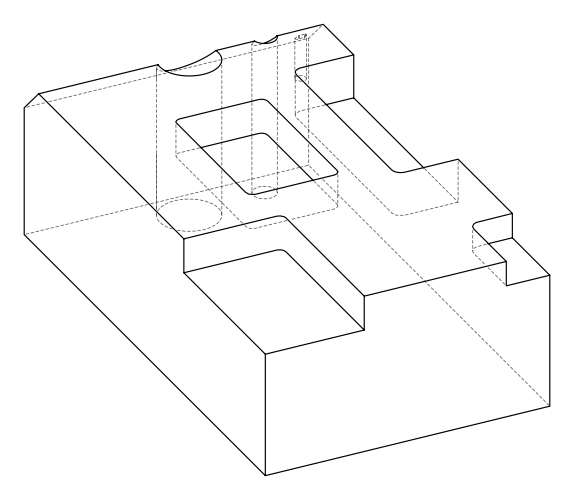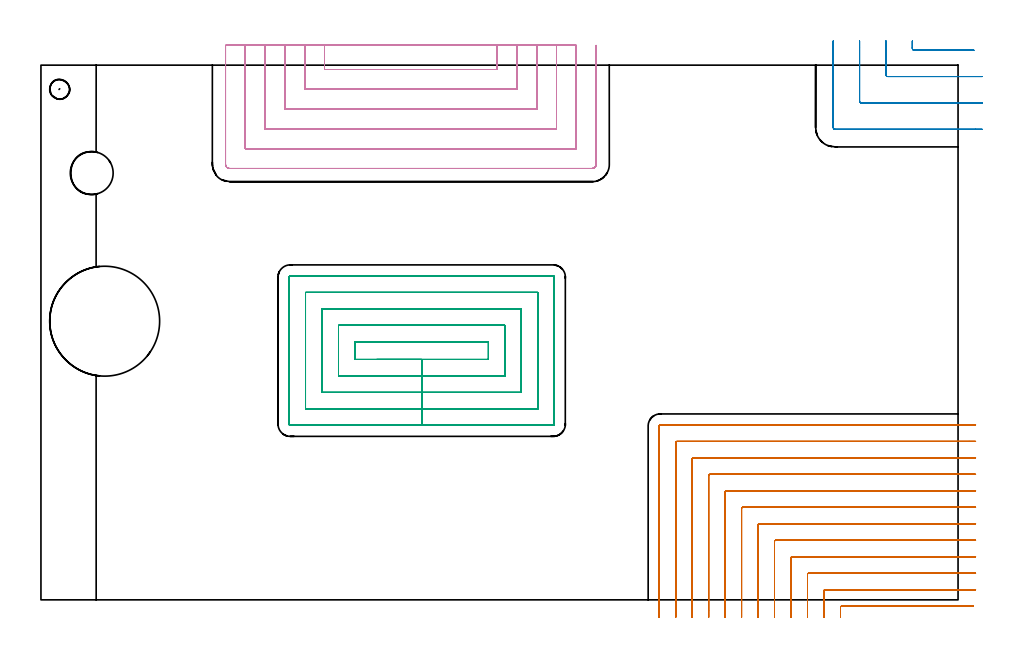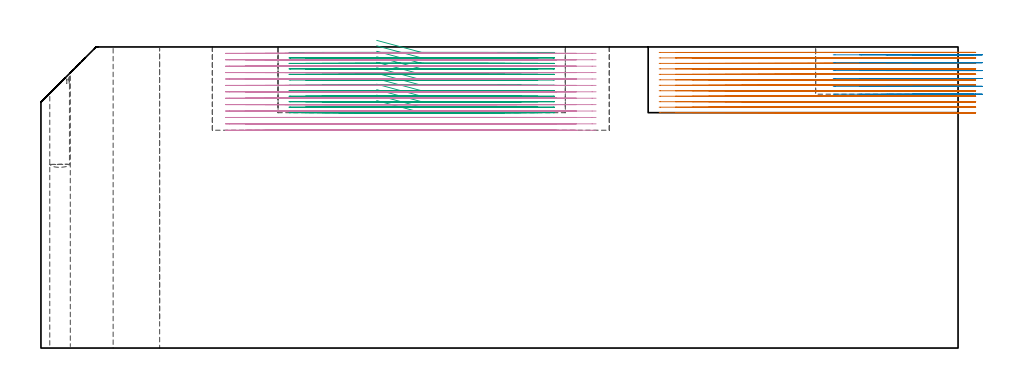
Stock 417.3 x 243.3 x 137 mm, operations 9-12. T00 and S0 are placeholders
(PLAN: 12 operations, 10 tool changes, 164.7 min)
(1 SPOT_DRILL | STEP1HOLE_1 | NXT0321_9005460120000 | 0.05 min | 183 mm3)
(2 SPOT_DRILL_1 | STEP1POCKET | NXT0321_9005460120000 | 0.03 min | 1251 mm3)
(3 INDEXABLE_INSERT_DRILL_THROUGH_HOLE_FROM_SOLID | STEP1HOLE | NXT0302_038 | 0.57 min | 268905 mm3)
(4 DRILL_BLIND_HOLE_INTO_CENTER | STEP1HOLE_1 | UGT0301_198 | 0.06 min | 400 mm3)
(5 GUN_DRILL_THROUGH_HOLE | STEP1HOLE_1 | UGT0307_003 | 0.65 min | 4819 mm3)
(6 SPADE_DRILL_TO_ENLARGE_THROUGH_HOLE | STEP1HOLE_1 | UGT0306_010 | 0.58 min | 35462 mm3)
(7 DRILL_BLIND_HOLE_INTO_CENTER_1 | STEP1POCKET | NXT0301_061 | 0.18 min | 2685 mm3)
(8 AREA_MILL | FG_CHAMFER_SURFACE | UGT0205_001 | 16.1 min | 67158 mm3)
(9 MILL_CORNER_NOTCH_RECTANGULAR | CORNER_NOTCH_RECTANGULAR | NXT0201_013 | Follow Part, ap 2.5, ae 75% | 46.97 min | 356461 mm3)
(10 MILL_CORNER_NOTCH_RECTANGULAR_1 | CORNER_NOTCH_RECTANGULAR_1 | UGT0201_010 | Follow Part, ap 4, ae 75% | 3.92 min | 51489 mm3)
(11 MILL_RECTANGULAR_POCKET | POCKET_RECTANGULAR_STRAIGHT | NXT0201_013 | Follow Part, ap 2.5, ae 75% | 32.68 min | 304097 mm3)
(12 MILL_SLOT | SLOT_PARTIAL_RECTANGULAR | NXT0201_011 | Follow Part, ap 3, ae 75% | 62.92 min | 361839 mm3)
(TOOL NXT0321_9005460120000 | NC Spot Drill, 142deg, 12mm, Carbide, Uncoated | D12 PA142 FL30 Z2)
(TOOL NXT0302_038 | Index. Insert Drill 50mm [880-D5000L50-04] | D50 PA176 FL200 Z2)
(TOOL UGT0301_198 | Twist Drill 7.9 mm | D7.9 PA118 FL73 Z2)
(TOOL UGT0307_003 | Gun Drill 7 mm | D7 PA130 FL24 Z1)
(TOOL UGT0306_010 | Spade Drill 19.5mm | D19.5 PA132 FL10 Z2)
(TOOL NXT0301_061 | Carbide Drill 9mm [860.1-0900-027A1-MM 2214] | D9 PA140 FL47 Z2)
(TOOL UGT0205_001 | Chamfer Mill 20 x 3 x 45 deg. | D20 FL50 Z2)
(TOOL NXT0201_013 | ENDMILL 10mm | D10 FL30 Z4)
(TOOL UGT0201_010 | End Mill 16 mm | D16 FL22 Z2)
(TOOL NXT0201_011 | ENDMILL 12mm [2P460-1200-NA 1630] | D12 FL38 Z6)
(OP 9 MILL_CORNER_NOTCH_RECTANGULAR)
G17 G21 G94 G90
T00 M6
G54
G17 G0 G90 X424.373 Y-2.9 S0 M3
G43 Z147.001 H0
Z134.509
G94 G1 X421.373 F250.
X364.294 F500.
G3 X363.8 Y-3.394 R0.5
G1 Y-5.
Y-8. F250.
G0 Z147.001
X425.3 Y4.6
Z134.509
G1 X422.3
X356.794 F500.
G3 X356.3 Y4.106 R0.5
G1 Y-5.
Y-8. F250.
G0 Z147.001
X425.3 Y12.1
Z134.509
G1 X422.3
X349.294 F500.
G3 X348.8 Y11.606 R0.5
G1 Y-5.
Y-8. F250.
G0 Z147.001
X425.3 Y19.6
Z134.509
G1 X422.3
X341.795 F500.
G3 X341.3 Y19.105 R0.5
G1 Y-5.
Y-8. F250.
G0 Z147.001
X425.3 Y27.1
Z134.509
G1 X422.3
X334.295 F500.
G3 X333.8 Y26.605 R0.5
G1 Y-5.
Y-8. F250.
G0 Z147.001
X425.3 Y34.6
Z134.509
G1 X422.3
X326.795 F500.
G3 X326.3 Y34.105 R0.5
G1 Y-5.
Y-8. F250.
G0 Z147.001
X425.3 Y42.1
Z134.509
G1 X422.3
X319.296 F500.
G3 X318.8 Y41.604 R0.5
G1 Y-5.
Y-8. F250.
G0 Z147.001
X425.3 Y49.6
Z134.509
G1 X422.3
X311.796 F500.
G3 X311.3 Y49.104 R0.5
G1 Y-5.
Y-8. F250.
G0 Z147.001
X425.3 Y57.1
Z134.509
G1 X422.3
X304.296 F500.
G3 X303.8 Y56.604 R0.5
G1 Y-5.
Y-8. F250.
G0 Z147.001
X425.3 Y64.6
Z134.509
G1 X422.3
X296.796 F500.
G3 X296.3 Y64.104 R0.5
G1 Y-5.
Y-8. F250.
G0 Z147.001
X425.3 Y72.1
Z134.509
G1 X422.3
X289.296 F500.
G3 X288.8 Y71.604 R0.5
G1 Y-5.
Y-8. F250.
G0 Z147.001
X425.3 Y79.6
Z134.509
G1 X422.3
X281.797 F500.
G3 X281.3 Y79.103 R0.5
G1 Y-5.
Y-8. F250.
G0 Z147.001
X424.373 Y-2.9
Z132.017
G1 X421.373
X364.294 F500.
G3 X363.8 Y-3.394 R0.5
G1 Y-5.
Y-8. F250.
G0 Z147.001
X425.3 Y4.6
Z132.017
G1 X422.3
X356.794 F500.
G3 X356.3 Y4.106 R0.5
G1 Y-5.
Y-8. F250.
G0 Z147.001
X425.3 Y12.1
Z132.017
G1 X422.3
X349.295 F500.
G3 X348.8 Y11.606 R0.5
G1 Y-5.
Y-8. F250.
G0 Z147.001
X425.3 Y19.6
Z132.017
G1 X422.3
X341.795 F500.
G3 X341.3 Y19.105 R0.5
G1 Y-5.
Y-8. F250.
G0 Z147.001
X425.3 Y27.1
Z132.017
G1 X422.3
X334.295 F500.
G3 X333.8 Y26.605 R0.5
G1 Y-5.
Y-8. F250.
G0 Z147.001
X425.3 Y34.6
Z132.017
G1 X422.3
X326.795 F500.
G3 X326.3 Y34.105 R0.5
G1 Y-5.
Y-8. F250.
G0 Z147.001
X425.3 Y42.1
Z132.017
G1 X422.3
X319.296 F500.
G3 X318.8 Y41.604 R0.5
G1 Y-5.
Y-8. F250.
G0 Z147.001
X425.3 Y49.6
Z132.017
G1 X422.3
X311.796 F500.
G3 X311.3 Y49.104 R0.5
G1 Y-5.
Y-8. F250.
G0 Z147.001
X425.3 Y57.1
Z132.017
G1 X422.3
X304.296 F500.
G3 X303.8 Y56.604 R0.5
G1 Y-5.
Y-8. F250.
G0 Z147.001
X425.3 Y64.6
Z132.017
G1 X422.3
X296.796 F500.
G3 X296.3 Y64.104 R0.5
G1 Y-5.
Y-8. F250.
G0 Z147.001
X425.3 Y72.1
Z132.017
G1 X422.3
X289.297 F500.
G3 X288.8 Y71.603 R0.5
G1 Y-5.
Y-8. F250.
G0 Z147.001
X425.3 Y79.6
Z132.017
G1 X422.3
X281.797 F500.
G3 X281.3 Y79.103 R0.5
G1 Y-5.
Y-8. F250.
G0 Z147.001
X424.373 Y-2.9
Z129.526
G1 X421.373
X364.294 F500.
G3 X363.8 Y-3.394 R0.5
G1 Y-5.
Y-8. F250.
G0 Z147.001
X425.3 Y4.6
Z129.526
G1 X422.3
X356.794 F500.
G3 X356.3 Y4.106 R0.5
G1 Y-5.
Y-8. F250.
G0 Z147.001
X425.3 Y12.1
Z129.526
G1 X422.3
X349.295 F500.
G3 X348.8 Y11.605 R0.5
G1 Y-5.
Y-8. F250.
G0 Z147.001
X425.3 Y19.6
Z129.526
G1 X422.3
X341.795 F500.
G3 X341.3 Y19.105 R0.5
G1 Y-5.
Y-8. F250.
G0 Z147.001
X425.3 Y27.1
Z129.526
G1 X422.3
X334.295 F500.
G3 X333.8 Y26.605 R0.5
G1 Y-5.
Y-8. F250.
G0 Z147.001
X425.3 Y34.6
Z129.526
G1 X422.3
X326.795 F500.
G3 X326.3 Y34.105 R0.5
G1 Y-5.
Y-8. F250.
G0 Z147.001
X425.3 Y42.1
Z129.526
G1 X422.3
X319.296 F500.
G3 X318.8 Y41.604 R0.5
G1 Y-5.
Y-8. F250.
G0 Z147.001
X425.3 Y49.6
Z129.526
G1 X422.3
X311.796 F500.
G3 X311.3 Y49.104 R0.5
G1 Y-5.
Y-8. F250.
G0 Z147.001
X425.3 Y57.1
Z129.526
G1 X422.3
X304.296 F500.
G3 X303.8 Y56.604 R0.5
G1 Y-5.
Y-8. F250.
G0 Z147.001
X425.3 Y64.6
Z129.526
G1 X422.3
X296.796 F500.
G3 X296.3 Y64.104 R0.5
G1 Y-5.
Y-8. F250.
G0 Z147.001
X425.3 Y72.1
Z129.526
G1 X422.3
X289.297 F500.
G3 X288.8 Y71.603 R0.5
G1 Y-5.
Y-8. F250.
G0 Z147.001
X425.3 Y79.6
Z129.526
G1 X422.3
X281.797 F500.
G3 X281.3 Y79.103 R0.5
G1 Y-5.
Y-8. F250.
G0 Z147.001
X424.373 Y-2.9
Z127.034
G1 X421.373
X364.294 F500.
G3 X363.8 Y-3.394 R0.5
G1 Y-5.
Y-8. F250.
G0 Z147.001
X425.3 Y4.6
Z127.034
G1 X422.3
X356.794 F500.
G3 X356.3 Y4.106 R0.5
G1 Y-5.
Y-8. F250.
G0 Z147.001
X425.3 Y12.1
Z127.034
G1 X422.3
X349.295 F500.
G3 X348.8 Y11.606 R0.5
G1 Y-5.
Y-8. F250.
G0 Z147.001
X425.3 Y19.6
Z127.034
G1 X422.3
X341.795 F500.
G3 X341.3 Y19.105 R0.5
G1 Y-5.
Y-8. F250.
G0 Z147.001
X425.3 Y27.1
Z127.034
G1 X422.3
X334.295 F500.
G3 X333.8 Y26.605 R0.5
G1 Y-5.
Y-8. F250.
G0 Z147.001
X425.3 Y34.6
Z127.034
G1 X422.3
X326.795 F500.
G3 X326.3 Y34.105 R0.5
G1 Y-5.
Y-8. F250.
G0 Z147.001
X425.3 Y42.1
Z127.034
G1 X422.3
X319.296 F500.
G3 X318.8 Y41.604 R0.5
G1 Y-5.
Y-8. F250.
G0 Z147.001
X425.3 Y49.6
Z127.034
G1 X422.3
X311.796 F500.
G3 X311.3 Y49.104 R0.5
G1 Y-5.
Y-8. F250.
G0 Z147.001
X425.3 Y57.1
Z127.034
G1 X422.3
X304.296 F500.
G3 X303.8 Y56.604 R0.5
G1 Y-5.
Y-8. F250.
G0 Z147.001
X425.3 Y64.6
Z127.034
G1 X422.3
X296.796 F500.
G3 X296.3 Y64.104 R0.5
G1 Y-5.
Y-8. F250.
G0 Z147.001
X425.3 Y72.1
Z127.034
G1 X422.3
X289.297 F500.
G3 X288.8 Y71.603 R0.5
G1 Y-5.
Y-8. F250.
G0 Z147.001
X425.3 Y79.6
Z127.034
G1 X422.3
X281.797 F500.
G3 X281.3 Y79.103 R0.5
G1 Y-5.
Y-8. F250.
G0 Z147.001
X424.373 Y-2.9
Z124.542
G1 X421.373
X364.294 F500.
G3 X363.8 Y-3.394 R0.5
G1 Y-5.
Y-8. F250.
G0 Z147.001
X425.3 Y4.6
Z124.542
G1 X422.3
X356.794 F500.
G3 X356.3 Y4.106 R0.5
G1 Y-5.
Y-8. F250.
G0 Z147.001
X425.3 Y12.1
Z124.542
G1 X422.3
X349.294 F500.
G3 X348.8 Y11.606 R0.5
G1 Y-5.
Y-8. F250.
G0 Z147.001
X425.3 Y19.6
Z124.542
G1 X422.3
X341.795 F500.
G3 X341.3 Y19.105 R0.5
G1 Y-5.
Y-8. F250.
G0 Z147.001
X425.3 Y27.1
Z124.542
G1 X422.3
X334.295 F500.
G3 X333.8 Y26.605 R0.5
G1 Y-5.
Y-8. F250.
G0 Z147.001
X425.3 Y34.6
Z124.542
G1 X422.3
X326.795 F500.
G3 X326.3 Y34.105 R0.5
G1 Y-5.
Y-8. F250.
G0 Z147.001
X425.3 Y42.1
Z124.542
G1 X422.3
X319.296 F500.
G3 X318.8 Y41.604 R0.5
G1 Y-5.
Y-8. F250.
G0 Z147.001
X425.3 Y49.6
Z124.542
G1 X422.3
X311.796 F500.
G3 X311.3 Y49.104 R0.5
G1 Y-5.
Y-8. F250.
G0 Z147.001
X425.3 Y57.1
Z124.542
G1 X422.3
X304.296 F500.
G3 X303.8 Y56.604 R0.5
G1 Y-5.
Y-8. F250.
G0 Z147.001
X425.3 Y64.6
Z124.542
G1 X422.3
X296.796 F500.
G3 X296.3 Y64.104 R0.5
G1 Y-5.
Y-8. F250.
G0 Z147.001
X425.3 Y72.1
Z124.542
G1 X422.3
X289.296 F500.
G3 X288.8 Y71.604 R0.5
G1 Y-5.
Y-8. F250.
G0 Z147.001
X425.3 Y79.6
Z124.542
G1 X422.3
X281.797 F500.
G3 X281.3 Y79.103 R0.5
G1 Y-5.
Y-8. F250.
G0 Z147.001
X424.373 Y-2.9
Z122.05
G1 X421.373
X364.294 F500.
G3 X363.8 Y-3.394 R0.5
G1 Y-5.
Y-8. F250.
G0 Z147.001
X425.3 Y4.6
Z122.05
G1 X422.3
X356.794 F500.
G3 X356.3 Y4.106 R0.5
G1 Y-5.
Y-8. F250.
G0 Z147.001
X425.3 Y12.1
Z122.05
G1 X422.3
X349.294 F500.
G3 X348.8 Y11.606 R0.5
G1 Y-5.
Y-8. F250.
G0 Z147.001
X425.3 Y19.6
Z122.05
G1 X422.3
X341.795 F500.
G3 X341.3 Y19.105 R0.5
G1 Y-5.
Y-8. F250.
G0 Z147.001
X425.3 Y27.1
Z122.05
G1 X422.3
X334.295 F500.
G3 X333.8 Y26.605 R0.5
G1 Y-5.
Y-8. F250.
G0 Z147.001
X425.3 Y34.6
Z122.05
G1 X422.3
X326.795 F500.
G3 X326.3 Y34.105 R0.5
G1 Y-5.
Y-8. F250.
G0 Z147.001
X425.3 Y42.1
Z122.05
G1 X422.3
X319.296 F500.
G3 X318.8 Y41.604 R0.5
G1 Y-5.
Y-8. F250.
G0 Z147.001
X425.3 Y49.6
Z122.05
G1 X422.3
X311.796 F500.
G3 X311.3 Y49.104 R0.5
G1 Y-5.
Y-8. F250.
G0 Z147.001
X425.3 Y57.1
Z122.05
G1 X422.3
X304.296 F500.
G3 X303.8 Y56.604 R0.5
G1 Y-5.
Y-8. F250.
G0 Z147.001
X425.3 Y64.6
Z122.05
G1 X422.3
X296.796 F500.
G3 X296.3 Y64.104 R0.5
G1 Y-5.
Y-8. F250.
G0 Z147.001
X425.3 Y72.1
Z122.05
G1 X422.3
X289.296 F500.
G3 X288.8 Y71.604 R0.5
G1 Y-5.
Y-8. F250.
G0 Z147.001
X425.3 Y79.6
Z122.05
G1 X422.3
X281.797 F500.
G3 X281.3 Y79.103 R0.5
G1 Y-5.
Y-8. F250.
G0 Z147.001
X424.373 Y-2.9
Z119.559
G1 X421.373
X364.294 F500.
G3 X363.8 Y-3.394 R0.5
G1 Y-5.
Y-8. F250.
G0 Z147.001
X425.3 Y4.6
Z119.559
G1 X422.3
X356.794 F500.
G3 X356.3 Y4.106 R0.5
G1 Y-5.
Y-8. F250.
G0 Z147.001
X425.3 Y12.1
Z119.559
G1 X422.3
X349.295 F500.
G3 X348.8 Y11.606 R0.5
G1 Y-5.
Y-8. F250.
G0 Z147.001
X425.3 Y19.6
Z119.559
G1 X422.3
X341.795 F500.
G3 X341.3 Y19.105 R0.5
G1 Y-5.
Y-8. F250.
G0 Z147.001
X425.3 Y27.1
Z119.559
G1 X422.3
X334.295 F500.
G3 X333.8 Y26.605 R0.5
G1 Y-5.
Y-8. F250.
G0 Z147.001
X425.3 Y34.6
Z119.559
G1 X422.3
X326.795 F500.
G3 X326.3 Y34.105 R0.5
G1 Y-5.
Y-8. F250.
G0 Z147.001
X425.3 Y42.1
Z119.559
G1 X422.3
X319.296 F500.
G3 X318.8 Y41.604 R0.5
G1 Y-5.
Y-8. F250.
G0 Z147.001
X425.3 Y49.6
Z119.559
G1 X422.3
X311.796 F500.
G3 X311.3 Y49.104 R0.5
G1 Y-5.
Y-8. F250.
G0 Z147.001
X425.3 Y57.1
Z119.559
G1 X422.3
X304.296 F500.
G3 X303.8 Y56.604 R0.5
G1 Y-5.
Y-8. F250.
G0 Z147.001
X425.3 Y64.6
Z119.559
G1 X422.3
X296.796 F500.
G3 X296.3 Y64.104 R0.5
G1 Y-5.
Y-8. F250.
G0 Z147.001
X425.3 Y72.1
Z119.559
G1 X422.3
X289.297 F500.
G3 X288.8 Y71.603 R0.5
G1 Y-5.
Y-8. F250.
G0 Z147.001
X425.3 Y79.6
Z119.559
G1 X422.3
X281.797 F500.
G3 X281.3 Y79.103 R0.5
G1 Y-5.
Y-8. F250.
G0 Z147.001
X424.373 Y-2.9
Z117.067
G1 X421.373
X364.294 F500.
G3 X363.8 Y-3.394 R0.5
G1 Y-5.
Y-8. F250.
G0 Z147.001
X425.3 Y4.6
Z117.067
G1 X422.3
X356.794 F500.
G3 X356.3 Y4.106 R0.5
G1 Y-5.
Y-8. F250.
G0 Z147.001
X425.3 Y12.1
Z117.067
G1 X422.3
X349.294 F500.
G3 X348.8 Y11.606 R0.5
G1 Y-5.
Y-8. F250.
G0 Z147.001
X425.3 Y19.6
Z117.067
G1 X422.3
X341.795 F500.
G3 X341.3 Y19.105 R0.5
G1 Y-5.
Y-8. F250.
G0 Z147.001
X425.3 Y27.1
Z117.067
G1 X422.3
X334.295 F500.
G3 X333.8 Y26.605 R0.5
G1 Y-5.
Y-8. F250.
G0 Z147.001
X425.3 Y34.6
Z117.067
G1 X422.3
X326.795 F500.
G3 X326.3 Y34.105 R0.5
G1 Y-5.
Y-8. F250.
G0 Z147.001
X425.3 Y42.1
Z117.067
G1 X422.3
X319.296 F500.
G3 X318.8 Y41.604 R0.5
G1 Y-5.
Y-8. F250.
G0 Z147.001
X425.3 Y49.6
Z117.067
G1 X422.3
X311.796 F500.
G3 X311.3 Y49.104 R0.5
G1 Y-5.
Y-8. F250.
G0 Z147.001
X425.3 Y57.1
Z117.067
G1 X422.3
X304.296 F500.
G3 X303.8 Y56.604 R0.5
G1 Y-5.
Y-8. F250.
G0 Z147.001
X425.3 Y64.6
Z117.067
G1 X422.3
X296.796 F500.
G3 X296.3 Y64.104 R0.5
G1 Y-5.
Y-8. F250.
G0 Z147.001
X425.3 Y72.1
Z117.067
G1 X422.3
X289.296 F500.
G3 X288.8 Y71.604 R0.5
G1 Y-5.
Y-8. F250.
G0 Z147.001
X425.3 Y79.6
Z117.067
G1 X422.3
X281.797 F500.
G3 X281.3 Y79.103 R0.5
G1 Y-5.
Y-8. F250.
G0 Z147.001
X424.373 Y-2.9
Z114.575
G1 X421.373
X364.294 F500.
G3 X363.8 Y-3.394 R0.5
G1 Y-5.
Y-8. F250.
G0 Z147.001
X425.3 Y4.6
Z114.575
G1 X422.3
X356.794 F500.
G3 X356.3 Y4.106 R0.5
G1 Y-5.
Y-8. F250.
G0 Z147.001
X425.3 Y12.1
Z114.575
G1 X422.3
X349.294 F500.
G3 X348.8 Y11.606 R0.5
G1 Y-5.
Y-8. F250.
G0 Z147.001
X425.3 Y19.6
Z114.575
G1 X422.3
X341.795 F500.
G3 X341.3 Y19.105 R0.5
G1 Y-5.
Y-8. F250.
G0 Z147.001
X425.3 Y27.1
Z114.575
G1 X422.3
X334.295 F500.
G3 X333.8 Y26.605 R0.5
G1 Y-5.
Y-8. F250.
G0 Z147.001
X425.3 Y34.6
Z114.575
G1 X422.3
X326.795 F500.
G3 X326.3 Y34.105 R0.5
G1 Y-5.
Y-8. F250.
G0 Z147.001
X425.3 Y42.1
Z114.575
G1 X422.3
X319.296 F500.
G3 X318.8 Y41.604 R0.5
G1 Y-5.
Y-8. F250.
G0 Z147.001
X425.3 Y49.6
Z114.575
G1 X422.3
X311.796 F500.
G3 X311.3 Y49.104 R0.5
G1 Y-5.
Y-8. F250.
G0 Z147.001
X425.3 Y57.1
Z114.575
G1 X422.3
X304.296 F500.
G3 X303.8 Y56.604 R0.5
G1 Y-5.
Y-8. F250.
G0 Z147.001
X425.3 Y64.6
Z114.575
G1 X422.3
X296.796 F500.
G3 X296.3 Y64.104 R0.5
G1 Y-5.
Y-8. F250.
G0 Z147.001
X425.3 Y72.1
Z114.575
G1 X422.3
X289.296 F500.
G3 X288.8 Y71.604 R0.5
G1 Y-5.
Y-8. F250.
G0 Z147.001
X425.3 Y79.6
Z114.575
G1 X422.3
X281.797 F500.
G3 X281.3 Y79.103 R0.5
G1 Y-5.
Y-8. F250.
G0 Z147.001
X424.373 Y-2.9
Z112.083
G1 X421.373
X364.294 F500.
G3 X363.8 Y-3.394 R0.5
G1 Y-5.
Y-8. F250.
G0 Z147.001
X425.3 Y4.6
Z112.083
G1 X422.3
X356.794 F500.
G3 X356.3 Y4.106 R0.5
G1 Y-5.
Y-8. F250.
G0 Z147.001
X425.3 Y12.1
Z112.083
G1 X422.3
X349.294 F500.
G3 X348.8 Y11.606 R0.5
G1 Y-5.
Y-8. F250.
G0 Z147.001
X425.3 Y19.6
Z112.083
G1 X422.3
X341.795 F500.
G3 X341.3 Y19.105 R0.5
G1 Y-5.
Y-8. F250.
G0 Z147.001
X425.3 Y27.1
Z112.083
G1 X422.3
X334.295 F500.
G3 X333.8 Y26.605 R0.5
G1 Y-5.
Y-8. F250.
G0 Z147.001
X425.3 Y34.6
Z112.083
G1 X422.3
X326.795 F500.
G3 X326.3 Y34.105 R0.5
G1 Y-5.
Y-8. F250.
G0 Z147.001
X425.3 Y42.1
Z112.083
G1 X422.3
X319.296 F500.
G3 X318.8 Y41.604 R0.5
G1 Y-5.
Y-8. F250.
G0 Z147.001
X425.3 Y49.6
Z112.083
G1 X422.3
X311.796 F500.
G3 X311.3 Y49.104 R0.5
G1 Y-5.
Y-8. F250.
G0 Z147.001
X425.3 Y57.1
Z112.083
G1 X422.3
X304.296 F500.
G3 X303.8 Y56.604 R0.5
G1 Y-5.
Y-8. F250.
G0 Z147.001
X425.3 Y64.6
Z112.083
G1 X422.3
X296.796 F500.
G3 X296.3 Y64.104 R0.5
G1 Y-5.
Y-8. F250.
G0 Z147.001
X425.3 Y72.1
Z112.083
G1 X422.3
X289.296 F500.
G3 X288.8 Y71.604 R0.5
G1 Y-5.
Y-8. F250.
G0 Z147.001
X425.3 Y79.6
Z112.083
G1 X422.3
X281.797 F500.
G3 X281.3 Y79.103 R0.5
G1 Y-5.
Y-8. F250.
G0 Z147.001
X424.373 Y-2.9
Z109.592
G1 X421.373
X364.294 F500.
G3 X363.8 Y-3.394 R0.5
G1 Y-5.
Y-8. F250.
G0 Z147.001
X425.3 Y4.6
Z109.592
G1 X422.3
X356.794 F500.
G3 X356.3 Y4.106 R0.5
G1 Y-5.
Y-8. F250.
G0 Z147.001
X425.3 Y12.1
Z109.592
G1 X422.3
X349.294 F500.
G3 X348.8 Y11.606 R0.5
G1 Y-5.
Y-8. F250.
G0 Z147.001
X425.3 Y19.6
Z109.592
G1 X422.3
X341.795 F500.
G3 X341.3 Y19.105 R0.5
G1 Y-5.
Y-8. F250.
G0 Z147.001
X425.3 Y27.1
Z109.592
G1 X422.3
X334.295 F500.
G3 X333.8 Y26.605 R0.5
G1 Y-5.
Y-8. F250.
G0 Z147.001
X425.3 Y34.6
Z109.592
G1 X422.3
X326.795 F500.
G3 X326.3 Y34.105 R0.5
G1 Y-5.
Y-8. F250.
G0 Z147.001
X425.3 Y42.1
Z109.592
G1 X422.3
X319.296 F500.
G3 X318.8 Y41.604 R0.5
G1 Y-5.
Y-8. F250.
G0 Z147.001
X425.3 Y49.6
Z109.592
G1 X422.3
X311.796 F500.
G3 X311.3 Y49.104 R0.5
G1 Y-5.
Y-8. F250.
G0 Z147.001
X425.3 Y57.1
Z109.592
G1 X422.3
X304.296 F500.
G3 X303.8 Y56.604 R0.5
G1 Y-5.
Y-8. F250.
G0 Z147.001
X425.3 Y64.6
Z109.592
G1 X422.3
X296.796 F500.
G3 X296.3 Y64.104 R0.5
G1 Y-5.
Y-8. F250.
G0 Z147.001
X425.3 Y72.1
Z109.592
G1 X422.3
X289.296 F500.
G3 X288.8 Y71.604 R0.5
G1 Y-5.
Y-8. F250.
G0 Z147.001
X425.3 Y79.6
Z109.592
G1 X422.3
X281.797 F500.
G3 X281.3 Y79.103 R0.5
G1 Y-5.
Y-8. F250.
G0 Z147.001
X424.373 Y-2.9
Z107.1
G1 X421.373
X364.294 F500.
G3 X363.8 Y-3.394 R0.5
G1 Y-5.
Y-8. F250.
G0 Z147.001
X425.3 Y4.6
Z107.1
G1 X422.3
X356.794 F500.
G3 X356.3 Y4.106 R0.5
G1 Y-5.
Y-8. F250.
G0 Z147.001
X425.3 Y12.1
Z107.1
G1 X422.3
X349.295 F500.
G3 X348.8 Y11.606 R0.5
G1 Y-5.
Y-8. F250.
G0 Z147.001
X425.3 Y19.6
Z107.1
G1 X422.3
X341.795 F500.
G3 X341.3 Y19.105 R0.5
G1 Y-5.
Y-8. F250.
G0 Z147.001
X425.3 Y27.1
Z107.1
G1 X422.3
X334.295 F500.
G3 X333.8 Y26.605 R0.5
G1 Y-5.
Y-8. F250.
G0 Z147.001
X425.3 Y34.6
Z107.1
G1 X422.3
X326.795 F500.
G3 X326.3 Y34.105 R0.5
G1 Y-5.
Y-8. F250.
G0 Z147.001
X425.3 Y42.1
Z107.1
G1 X422.3
X319.296 F500.
G3 X318.8 Y41.604 R0.5
G1 Y-5.
Y-8. F250.
G0 Z147.001
X425.3 Y49.6
Z107.1
G1 X422.3
X311.796 F500.
G3 X311.3 Y49.104 R0.5
G1 Y-5.
Y-8. F250.
G0 Z147.001
X425.3 Y57.1
Z107.1
G1 X422.3
X304.296 F500.
G3 X303.8 Y56.604 R0.5
G1 Y-5.
Y-8. F250.
G0 Z147.001
X425.3 Y64.6
Z107.1
G1 X422.3
X296.796 F500.
G3 X296.3 Y64.104 R0.5
G1 Y-5.
Y-8. F250.
G0 Z147.001
X425.3 Y72.1
Z107.1
G1 X422.3
X289.297 F500.
G3 X288.8 Y71.603 R0.5
G1 Y-5.
Y-8. F250.
G0 Z147.001
X425.3 Y79.6
Z107.1
G1 X422.3
X281.797 F500.
G3 X281.3 Y79.103 R0.5
G1 Y-5.
Y-8. F250.
G0 Z147.001
M5
M2
(OP 10 MILL_CORNER_NOTCH_RECTANGULAR_1)
G17 G21 G94 G90
T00 M6
G54
G17 G0 G90 X396.5 Y254.3 S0 M3
G43 Z147.001 H0
Z133.417
G94 G1 Y251.3 F250.
Y250.895 F500.
G3 X397.295 Y250.1 R0.8
G1 X421.514
X424.514 F250.
G0 Z147.001
X384.5 Y254.3
Z133.417
G1 Y251.3
Y238.896 F500.
G3 X385.296 Y238.1 R0.8
G1 X425.3
X428.3 F250.
G0 Z147.001
X372.5 Y254.3
Z133.417
G1 Y251.3
Y226.896 F500.
G3 X373.296 Y226.1 R0.8
G1 X425.3
X428.3 F250.
G0 Z147.001
X360.5 Y254.3
Z133.417
G1 Y251.3
Y214.896 F500.
G3 X361.296 Y214.1 R0.8
G1 X425.3
X428.3 F250.
G0 Z147.001
X396.5 Y254.3
Z129.834
G1 Y251.3
Y250.895 F500.
G3 X397.295 Y250.1 R0.8
G1 X421.514
X424.514 F250.
G0 Z147.001
X384.5 Y254.3
Z129.834
G1 Y251.3
Y238.896 F500.
G3 X385.296 Y238.1 R0.8
G1 X425.3
X428.3 F250.
G0 Z147.001
X372.5 Y254.3
Z129.834
G1 Y251.3
Y226.896 F500.
G3 X373.296 Y226.1 R0.8
G1 X425.3
X428.3 F250.
G0 Z147.001
X360.5 Y254.3
Z129.834
G1 Y251.3
Y214.896 F500.
G3 X361.296 Y214.1 R0.8
G1 X425.3
X428.3 F250.
G0 Z147.001
X396.5 Y254.3
Z126.25
G1 Y251.3
Y250.895 F500.
G3 X397.295 Y250.1 R0.8
G1 X421.514
X424.514 F250.
G0 Z147.001
X384.5 Y254.3
Z126.25
G1 Y251.3
Y238.896 F500.
G3 X385.296 Y238.1 R0.8
G1 X425.3
X428.3 F250.
G0 Z147.001
X372.5 Y254.3
Z126.25
G1 Y251.3
Y226.896 F500.
G3 X373.296 Y226.1 R0.8
G1 X425.3
X428.3 F250.
G0 Z147.001
X360.5 Y254.3
Z126.25
G1 Y251.3
Y214.896 F500.
G3 X361.296 Y214.1 R0.8
G1 X425.3
X428.3 F250.
G0 Z147.001
X396.5 Y254.3
Z122.667
G1 Y251.3
Y250.895 F500.
G3 X397.295 Y250.1 R0.8
G1 X421.514
X424.514 F250.
G0 Z147.001
X384.5 Y254.3
Z122.667
G1 Y251.3
Y238.896 F500.
G3 X385.296 Y238.1 R0.8
G1 X425.3
X428.3 F250.
G0 Z147.001
X372.5 Y254.3
Z122.667
G1 Y251.3
Y226.896 F500.
G3 X373.296 Y226.1 R0.8
G1 X425.3
X428.3 F250.
G0 Z147.001
X360.5 Y254.3
Z122.667
G1 Y251.3
Y214.896 F500.
G3 X361.296 Y214.1 R0.8
G1 X425.3
X428.3 F250.
G0 Z147.001
X396.5 Y254.3
Z119.083
G1 Y251.3
Y250.895 F500.
G3 X397.295 Y250.1 R0.8
G1 X421.514
X424.514 F250.
G0 Z147.001
X384.5 Y254.3
Z119.083
G1 Y251.3
Y238.896 F500.
G3 X385.296 Y238.1 R0.8
G1 X425.3
X428.3 F250.
G0 Z147.001
X372.5 Y254.3
Z119.083
G1 Y251.3
Y226.896 F500.
G3 X373.296 Y226.1 R0.8
G1 X425.3
X428.3 F250.
G0 Z147.001
X360.5 Y254.3
Z119.083
G1 Y251.3
Y214.896 F500.
G3 X361.296 Y214.1 R0.8
G1 X425.3
X428.3 F250.
G0 Z147.001
X396.5 Y254.3
Z115.5
G1 Y251.3
Y250.895 F500.
G3 X397.295 Y250.1 R0.8
G1 X421.514
X424.514 F250.
G0 Z147.001
X384.5 Y254.3
Z115.5
G1 Y251.3
Y238.896 F500.
G3 X385.296 Y238.1 R0.8
G1 X425.3
X428.3 F250.
G0 Z147.001
X372.5 Y254.3
Z115.5
G1 Y251.3
Y226.896 F500.
G3 X373.296 Y226.1 R0.8
G1 X425.3
X428.3 F250.
G0 Z147.001
X360.5 Y254.3
Z115.5
G1 Y251.3
Y214.896 F500.
G3 X361.296 Y214.1 R0.8
G1 X425.3
X428.3 F250.
G0 Z147.001
M5
M2
(OP 11 MILL_RECTANGULAR_POCKET)
G17 G21 G94 G90
T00 M6
G54
G17 G0 G90 X152.755 Y109.4 S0 M3
G43 Z147.001 H0
Z140.001
G94 G1 X173.25 Z134.509 F250.
X203.6 F500.
Y117.4
X142.9
Y109.4
X173.25
Y101.9
X211.1
Y124.9
X135.4
Y101.9
X173.25
Y94.4
X218.6
Y132.4
X127.9
Y94.4
X173.25
Y86.9
X226.1
Y139.9
X120.4
Y86.9
X173.25
Y79.4
X233.1
G3 X233.6 Y79.9 R0.5
G1 Y146.9
G3 X233.1 Y147.4 R0.5
G1 X113.4
G3 X112.9 Y146.9 R0.5
G1 Y79.9
G3 X113.4 Y79.4 R0.5
G1 X173.25
X174.25
G0 X152.755 Y109.4 Z137.509
G1 X173.25 Z132.017 F250.
X203.6 F500.
Y117.4
X142.9
Y109.4
X173.25
Y101.9
X211.1
Y124.9
X135.4
Y101.9
X173.25
Y94.4
X218.6
Y132.4
X127.9
Y94.4
X173.25
Y86.9
X226.1
Y139.9
X120.4
Y86.9
X173.25
Y79.4
X233.1
G3 X233.6 Y79.9 R0.5
G1 Y146.9
G3 X233.1 Y147.4 R0.5
G1 X113.4
G3 X112.9 Y146.9 R0.5
G1 Y79.9
G3 X113.4 Y79.4 R0.5
G1 X173.25
X174.25
G0 X152.755 Y109.4 Z135.017
G1 X173.25 Z129.526 F250.
X203.6 F500.
Y117.4
X142.9
Y109.4
X173.25
Y101.9
X211.1
Y124.9
X135.4
Y101.9
X173.25
Y94.4
X218.6
Y132.4
X127.9
Y94.4
X173.25
Y86.9
X226.1
Y139.9
X120.4
Y86.9
X173.25
Y79.4
X233.1
G3 X233.6 Y79.9 R0.5
G1 Y146.9
G3 X233.1 Y147.4 R0.5
G1 X113.4
G3 X112.9 Y146.9 R0.5
G1 Y79.9
G3 X113.4 Y79.4 R0.5
G1 X173.25
X174.25
G0 X152.755 Y109.4 Z132.526
G1 X173.25 Z127.034 F250.
X203.6 F500.
Y117.4
X142.9
Y109.4
X173.25
Y101.9
X211.1
Y124.9
X135.4
Y101.9
X173.25
Y94.4
X218.6
Y132.4
X127.9
Y94.4
X173.25
Y86.9
X226.1
Y139.9
X120.4
Y86.9
X173.25
Y79.4
X233.1
G3 X233.6 Y79.9 R0.5
G1 Y146.9
G3 X233.1 Y147.4 R0.5
G1 X113.4
G3 X112.9 Y146.9 R0.5
G1 Y79.9
G3 X113.4 Y79.4 R0.5
G1 X173.25
X174.25
G0 X152.755 Y109.4 Z130.034
G1 X173.25 Z124.542 F250.
X203.6 F500.
Y117.4
X142.9
Y109.4
X173.25
Y101.9
X211.1
Y124.9
X135.4
Y101.9
X173.25
Y94.4
X218.6
Y132.4
X127.9
Y94.4
X173.25
Y86.9
X226.1
Y139.9
X120.4
Y86.9
X173.25
Y79.4
X233.1
G3 X233.6 Y79.9 R0.5
G1 Y146.9
G3 X233.1 Y147.4 R0.5
G1 X113.4
G3 X112.9 Y146.9 R0.5
G1 Y79.9
G3 X113.4 Y79.4 R0.5
G1 X173.25
X174.25
G0 X152.755 Y109.4 Z127.542
G1 X173.25 Z122.05 F250.
X203.6 F500.
Y117.4
X142.9
Y109.4
X173.25
Y101.9
X211.1
Y124.9
X135.4
Y101.9
X173.25
Y94.4
X218.6
Y132.4
X127.9
Y94.4
X173.25
Y86.9
X226.1
Y139.9
X120.4
Y86.9
X173.25
Y79.4
X233.1
G3 X233.6 Y79.9 R0.5
G1 Y146.9
G3 X233.1 Y147.4 R0.5
G1 X113.4
G3 X112.9 Y146.9 R0.5
G1 Y79.9
G3 X113.4 Y79.4 R0.5
G1 X173.25
X174.25
G0 X152.755 Y109.4 Z125.05
G1 X173.25 Z119.559 F250.
X203.6 F500.
Y117.4
X142.9
Y109.4
X173.25
Y101.9
X211.1
Y124.9
X135.4
Y101.9
X173.25
Y94.4
X218.6
Y132.4
X127.9
Y94.4
X173.25
Y86.9
X226.1
Y139.9
X120.4
Y86.9
X173.25
Y79.4
X233.1
G3 X233.6 Y79.9 R0.5
G1 Y146.9
G3 X233.1 Y147.4 R0.5
G1 X113.4
G3 X112.9 Y146.9 R0.5
G1 Y79.9
G3 X113.4 Y79.4 R0.5
G1 X173.25
X174.25
G0 X152.755 Y109.4 Z122.559
G1 X173.25 Z117.067 F250.
X203.6 F500.
Y117.4
X142.9
Y109.4
X173.25
Y101.9
X211.1
Y124.9
X135.4
Y101.9
X173.25
Y94.4
X218.6
Y132.4
X127.9
Y94.4
X173.25
Y86.9
X226.1
Y139.9
X120.4
Y86.9
X173.25
Y79.4
X233.1
G3 X233.6 Y79.9 R0.5
G1 Y146.9
G3 X233.1 Y147.4 R0.5
G1 X113.4
G3 X112.9 Y146.9 R0.5
G1 Y79.9
G3 X113.4 Y79.4 R0.5
G1 X173.25
X174.25
G0 X152.755 Y109.4 Z120.067
G1 X173.25 Z114.575 F250.
X203.6 F500.
Y117.4
X142.9
Y109.4
X173.25
Y101.9
X211.1
Y124.9
X135.4
Y101.9
X173.25
Y94.4
X218.6
Y132.4
X127.9
Y94.4
X173.25
Y86.9
X226.1
Y139.9
X120.4
Y86.9
X173.25
Y79.4
X233.1
G3 X233.6 Y79.9 R0.5
G1 Y146.9
G3 X233.1 Y147.4 R0.5
G1 X113.4
G3 X112.9 Y146.9 R0.5
G1 Y79.9
G3 X113.4 Y79.4 R0.5
G1 X173.25
X174.25
G0 X152.755 Y109.4 Z117.575
G1 X173.25 Z112.083 F250.
X203.6 F500.
Y117.4
X142.9
Y109.4
X173.25
Y101.9
X211.1
Y124.9
X135.4
Y101.9
X173.25
Y94.4
X218.6
Y132.4
X127.9
Y94.4
X173.25
Y86.9
X226.1
Y139.9
X120.4
Y86.9
X173.25
Y79.4
X233.1
G3 X233.6 Y79.9 R0.5
G1 Y146.9
G3 X233.1 Y147.4 R0.5
G1 X113.4
G3 X112.9 Y146.9 R0.5
G1 Y79.9
G3 X113.4 Y79.4 R0.5
G1 X173.25
X174.25
G0 X152.755 Y109.4 Z115.083
G1 X173.25 Z109.592 F250.
X203.6 F500.
Y117.4
X142.9
Y109.4
X173.25
Y101.9
X211.1
Y124.9
X135.4
Y101.9
X173.25
Y94.4
X218.6
Y132.4
X127.9
Y94.4
X173.25
Y86.9
X226.1
Y139.9
X120.4
Y86.9
X173.25
Y79.4
X233.1
G3 X233.6 Y79.9 R0.5
G1 Y146.9
G3 X233.1 Y147.4 R0.5
G1 X113.4
G3 X112.9 Y146.9 R0.5
G1 Y79.9
G3 X113.4 Y79.4 R0.5
G1 X173.25
X174.25
G0 X152.755 Y109.4 Z112.592
G1 X173.25 Z107.1 F250.
X203.6 F500.
Y117.4
X142.9
Y109.4
X173.25
Y101.9
X211.1
Y124.9
X135.4
Y101.9
X173.25
Y94.4
X218.6
Y132.4
X127.9
Y94.4
X173.25
Y86.9
X226.1
Y139.9
X120.4
Y86.9
X173.25
Y79.4
X233.1
G3 X233.6 Y79.9 R0.5
G1 Y146.9
G3 X233.1 Y147.4 R0.5
G1 X113.4
G3 X112.9 Y146.9 R0.5
G1 Y79.9
G3 X113.4 Y79.4 R0.5
G1 X173.25
X174.25
G0 Z147.001
M5
M2
(OP 12 MILL_SLOT)
G17 G21 G94 G90
T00 M6
G54
G17 G0 G90 X129. Y252.3 S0 M3
G43 Z147.001 H1
Z134.085
G94 G1 Y249.3 F250.
Y241.3 F500.
X207.6
Y249.3
Y252.3 F250.
X120.
Y249.3
Y232.3 F500.
X216.6
Y249.3
Y252.3 F250.
X111.
Y249.3
Y223.3 F500.
X225.6
Y249.3
Y252.3 F250.
X102.
Y249.3
Y214.3 F500.
X234.6
Y249.3
Y252.3 F250.
X93.
Y249.3
Y205.3 F500.
X243.6
Y249.3
Y252.3 F250.
X84.
Y249.3
Y198.1 F500.
G3 X85.8 Y196.3 R1.8
G1 X250.8
G3 X252.6 Y198.1 R1.8
G1 Y249.3
Y252.3 F250.
G0 X129. Z131.17
G1 Y249.3
Y241.3 F500.
X207.6
Y249.3
Y252.3 F250.
X120.
Y249.3
Y232.3 F500.
X216.6
Y249.3
Y252.3 F250.
X111.
Y249.3
Y223.3 F500.
X225.6
Y249.3
Y252.3 F250.
X102.
Y249.3
Y214.3 F500.
X234.6
Y249.3
Y252.3 F250.
X93.
Y249.3
Y205.3 F500.
X243.6
Y249.3
Y252.3 F250.
X84.
Y249.3
Y198.1 F500.
G3 X85.8 Y196.3 R1.8
G1 X250.8
G3 X252.6 Y198.1 R1.8
G1 Y249.3
Y252.3 F250.
G0 X129. Z128.255
G1 Y249.3
Y241.3 F500.
X207.6
Y249.3
Y252.3 F250.
X120.
Y249.3
Y232.3 F500.
X216.6
Y249.3
Y252.3 F250.
X111.
Y249.3
Y223.3 F500.
X225.6
Y249.3
Y252.3 F250.
X102.
Y249.3
Y214.3 F500.
X234.6
Y249.3
Y252.3 F250.
X93.
Y249.3
Y205.3 F500.
X243.6
Y249.3
Y252.3 F250.
X84.
Y249.3
Y198.1 F500.
G3 X85.8 Y196.3 R1.8
G1 X250.8
G3 X252.6 Y198.1 R1.8
G1 Y249.3
Y252.3 F250.
G0 X129. Z125.339
G1 Y249.3
Y241.3 F500.
X207.6
Y249.3
Y252.3 F250.
X120.
Y249.3
Y232.3 F500.
X216.6
Y249.3
Y252.3 F250.
X111.
Y249.3
Y223.3 F500.
X225.6
Y249.3
Y252.3 F250.
X102.
Y249.3
Y214.3 F500.
X234.6
Y249.3
Y252.3 F250.
X93.
Y249.3
Y205.3 F500.
X243.6
Y249.3
Y252.3 F250.
X84.
Y249.3
Y198.1 F500.
G3 X85.8 Y196.3 R1.8
G1 X250.8
G3 X252.6 Y198.1 R1.8
G1 Y249.3
Y252.3 F250.
G0 X129. Z122.424
G1 Y249.3
Y241.3 F500.
X207.6
Y249.3
Y252.3 F250.
X120.
Y249.3
Y232.3 F500.
X216.6
Y249.3
Y252.3 F250.
X111.
Y249.3
Y223.3 F500.
X225.6
Y249.3
Y252.3 F250.
X102.
Y249.3
Y214.3 F500.
X234.6
Y249.3
Y252.3 F250.
X93.
Y249.3
Y205.3 F500.
X243.6
Y249.3
Y252.3 F250.
X84.
Y249.3
Y198.1 F500.
G3 X85.8 Y196.3 R1.8
G1 X250.8
G3 X252.6 Y198.1 R1.8
G1 Y249.3
Y252.3 F250.
G0 X129. Z119.508
G1 Y249.3
Y241.3 F500.
X207.6
Y249.3
Y252.3 F250.
X120.
Y249.3
Y232.3 F500.
X216.6
Y249.3
Y252.3 F250.
X111.
Y249.3
Y223.3 F500.
X225.6
Y249.3
Y252.3 F250.
X102.
Y249.3
Y214.3 F500.
X234.6
Y249.3
Y252.3 F250.
X93.
Y249.3
Y205.3 F500.
X243.6
Y249.3
Y252.3 F250.
X84.
Y249.3
Y198.1 F500.
G3 X85.8 Y196.3 R1.8
G1 X250.8
G3 X252.6 Y198.1 R1.8
G1 Y249.3
Y252.3 F250.
G0 X129. Z116.593
G1 Y249.3
Y241.3 F500.
X207.6
Y249.3
Y252.3 F250.
X120.
Y249.3
Y232.3 F500.
X216.6
Y249.3
Y252.3 F250.
X111.
Y249.3
Y223.3 F500.
X225.6
Y249.3
Y252.3 F250.
X102.
Y249.3
Y214.3 F500.
X234.6
Y249.3
Y252.3 F250.
X93.
Y249.3
Y205.3 F500.
X243.6
Y249.3
Y252.3 F250.
X84.
Y249.3
Y198.1 F500.
G3 X85.8 Y196.3 R1.8
G1 X250.8
G3 X252.6 Y198.1 R1.8
G1 Y249.3
Y252.3 F250.
G0 X129. Z113.677
G1 Y249.3
Y241.3 F500.
X207.6
Y249.3
Y252.3 F250.
X120.
Y249.3
Y232.3 F500.
X216.6
Y249.3
Y252.3 F250.
X111.
Y249.3
Y223.3 F500.
X225.6
Y249.3
Y252.3 F250.
X102.
Y249.3
Y214.3 F500.
X234.6
Y249.3
Y252.3 F250.
X93.
Y249.3
Y205.3 F500.
X243.6
Y249.3
Y252.3 F250.
X84.
Y249.3
Y198.1 F500.
G3 X85.8 Y196.3 R1.8
G1 X250.8
G3 X252.6 Y198.1 R1.8
G1 Y249.3
Y252.3 F250.
G0 X129. Z110.762
G1 Y249.3
Y241.3 F500.
X207.6
Y249.3
Y252.3 F250.
X120.
Y249.3
Y232.3 F500.
X216.6
Y249.3
Y252.3 F250.
X111.
Y249.3
Y223.3 F500.
X225.6
Y249.3
Y252.3 F250.
X102.
Y249.3
Y214.3 F500.
X234.6
Y249.3
Y252.3 F250.
X93.
Y249.3
Y205.3 F500.
X243.6
Y249.3
Y252.3 F250.
X84.
Y249.3
Y198.1 F500.
G3 X85.8 Y196.3 R1.8
G1 X250.8
G3 X252.6 Y198.1 R1.8
G1 Y249.3
Y252.3 F250.
G0 X129. Z107.846
G1 Y249.3
Y241.3 F500.
X207.6
Y249.3
Y252.3 F250.
X120.
Y249.3
Y232.3 F500.
X216.6
Y249.3
Y252.3 F250.
X111.
Y249.3
Y223.3 F500.
X225.6
Y249.3
Y252.3 F250.
X102.
Y249.3
Y214.3 F500.
X234.6
Y249.3
Y252.3 F250.
X93.
Y249.3
Y205.3 F500.
X243.6
Y249.3
Y252.3 F250.
X84.
Y249.3
Y198.1 F500.
G3 X85.8 Y196.3 R1.8
G1 X250.8
G3 X252.6 Y198.1 R1.8
G1 Y249.3
Y252.3 F250.
G0 X129. Z104.931
G1 Y249.3
Y241.3 F500.
X207.6
Y249.3
Y252.3 F250.
X120.
Y249.3
Y232.3 F500.
X216.6
Y249.3
Y252.3 F250.
X111.
Y249.3
Y223.3 F500.
X225.6
Y249.3
Y252.3 F250.
X102.
Y249.3
Y214.3 F500.
X234.6
Y249.3
Y252.3 F250.
X93.
Y249.3
Y205.3 F500.
X243.6
Y249.3
Y252.3 F250.
X84.
Y249.3
Y198.1 F500.
G3 X85.8 Y196.3 R1.8
G1 X250.8
G3 X252.6 Y198.1 R1.8
G1 Y249.3
Y252.3 F250.
G0 X129. Z102.015
G1 Y249.3
Y241.3 F500.
X207.6
Y249.3
Y252.3 F250.
X120.
Y249.3
Y232.3 F500.
X216.6
Y249.3
Y252.3 F250.
X111.
Y249.3
Y223.3 F500.
X225.6
Y249.3
Y252.3 F250.
X102.
Y249.3
Y214.3 F500.
X234.6
Y249.3
Y252.3 F250.
X93.
Y249.3
Y205.3 F500.
X243.6
Y249.3
Y252.3 F250.
X84.
Y249.3
Y198.1 F500.
G3 X85.8 Y196.3 R1.8
G1 X250.8
G3 X252.6 Y198.1 R1.8
G1 Y249.3
Y252.3 F250.
G0 X129. Z99.1
G1 Y249.3
Y241.3 F500.
X207.6
Y249.3
Y252.3 F250.
X120.
Y249.3
Y232.3 F500.
X216.6
Y249.3
Y252.3 F250.
X111.
Y249.3
Y223.3 F500.
X225.6
Y249.3
Y252.3 F250.
X102.
Y249.3
Y214.3 F500.
X234.6
Y249.3
Y252.3 F250.
X93.
Y249.3
Y205.3 F500.
X243.6
Y249.3
Y252.3 F250.
X84.
Y249.3
Y198.1 F500.
G3 X85.8 Y196.3 R1.8
G1 X250.8
G3 X252.6 Y198.1 R1.8
G1 Y249.3
Y252.3 F250.
G0 Z147.001
M5
M2
